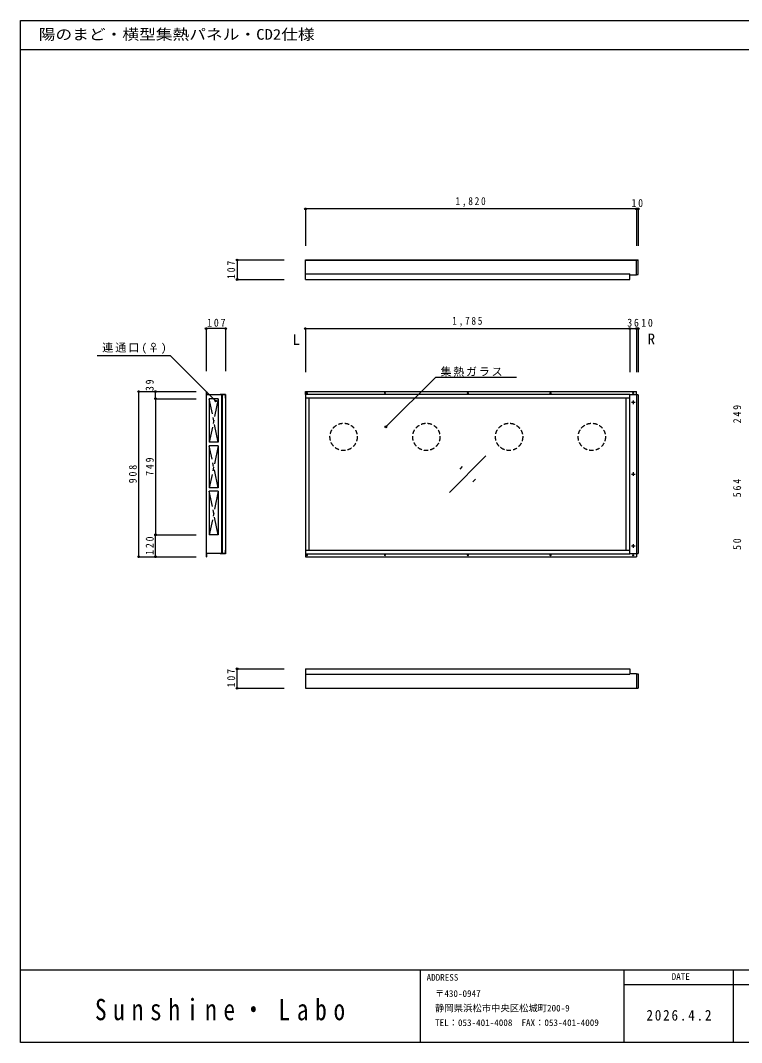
# Model space of a CAD drawing. Units: millimetres at full size, sheet at 1:20. Extents: x -8423 to 8057, y -10732 to 12708.
# Drawn here: x -8423 to -4457, y -4792 to 828 of the extents above; entities that cross this region are included whole.
import ezdxf
from ezdxf.enums import TextEntityAlignment as Align

# ---------------------------------------------------------------- set-up
doc = ezdxf.new("R2010")
doc.units = ezdxf.units.MM
doc.header["$LTSCALE"] = 20
doc.header["$PDMODE"] = 32
doc.header["$PDSIZE"] = 10
doc.linetypes.add('CHAIN1', pattern=[8, 5, -1, 1, -1])
doc.linetypes.add('DASHED1', pattern=[1.8, 1.2, -0.6])
doc.layers.add('0-0', color=4, linetype='Continuous')
doc.styles.add('ＭＳ ゴシック', font='')
doc.styles.add('ＭＳ 明朝', font='')
doc.styles.get('ＭＳ ゴシック').set_extended_font_data('MS Gothic')
doc.styles.get('ＭＳ 明朝').set_extended_font_data('MS Mincho')

msp = doc.modelspace()

# ---------------------------------------------------------------- linework, layer by layer
at = {"layer": '0-0', "color": 5}
for p, q in [((-8422.54, 667.58), (-342.54, 667.58)), ((-8422.54, -4392.42), (-342.54, -4392.42)), ((-342.54, -4792.42), (-8422.54, -4792.42))]:
    msp.add_line(p, q, dxfattribs=at)
at = {"layer": '0-0'}
for p, q in [((-5034.78, -208.92), (-6854.78, -208.92)), ((-6854.78, -208.92), (-6854.78, -411.63)), ((-5034.78, -208.92), (-5034.78, -411.63)), ((-5034.78, -208.92), (-5024.78, -208.92)), ((-5034.78, -208.92), (-5034.78, -411.63)), ((-5024.78, -208.92), (-5024.78, -411.63)), ((-7231.13, -489.52), (-6972.21, -489.52)), ((-7231.13, -489.52), (-7231.13, -596.52)), ((-7231.13, -596.52), (-6972.21, -596.52)), ((-7293.99, -866.94), (-7400.99, -866.94)), ((-7400.99, -866.94), (-7400.99, -1101.66)), ((-7293.99, -866.94), (-7293.99, -1101.66)), ((-6855.78, -866.94), (-5070.78, -866.94)), ((-6855.78, -866.94), (-6855.78, -1107.04)), ((-5070.78, -866.94), (-5070.78, -1107.04)), ((-5070.78, -866.94), (-5034.78, -866.94)), ((-5034.78, -866.94), (-5034.78, -1107.04)), ((-5034.78, -866.94), (-5024.78, -866.94)), ((-5024.78, -866.94), (-5024.78, -1107.04)), ((-7999.76, -1014.9), (-7598.89, -1014.9)), ((-7349.04, -1264.76), (-7598.89, -1014.9)), ((-6412.35, -1407.07), (-6138.45, -1133.17)), ((-6138.45, -1133.17), (-5695.45, -1133.17)), ((-7772.38, -1213.09), (-7772.38, -2121.09)), ((-7772.38, -1213.09), (-7455.39, -1213.09)), ((-7679.28, -1252.09), (-7679.28, -1213.09)), ((-7679.28, -1213.09), (-7455.39, -1213.09)), ((-5034.78, -1231.09), (-5034.78, -1213.09)), ((-7679.28, -1252.09), (-7679.28, -2001.09)), ((-7679.28, -1252.09), (-7455.39, -1252.09)), ((-7334.49, -1252.09), (-7384.49, -1252.09)), ((-7384.49, -1252.09), (-7384.49, -1491.76)), ((-7334.49, -1511.76), (-7334.49, -1741.43)), ((-6062.78, -1767.09), (-5862.78, -1567.09)), ((-6005.21, -1638.81), (-5991.07, -1624.67)), ((-7334.49, -1741.43), (-7384.49, -1741.43)), ((-5934.5, -1709.52), (-5920.36, -1695.38)), ((-7334.49, -1761.43), (-7334.49, -2001.09)), ((-7679.28, -2121.09), (-7679.28, -2001.09)), ((-7679.28, -2001.09), (-7455.39, -2001.09)), ((-7334.49, -2001.09), (-7384.49, -2001.09)), ((-7772.38, -2121.09), (-7455.39, -2121.09)), ((-7679.28, -2121.09), (-7455.39, -2121.09)), ((-5034.78, -2103.09), (-5034.78, -2121.09)), ((-7231.13, -2844.66), (-7231.13, -2737.66)), ((-7231.13, -2737.66), (-6972.21, -2737.66)), ((-7231.13, -2844.66), (-6972.21, -2844.66))]:
    msp.add_line(p, q, dxfattribs=at)
at = {"layer": '0-0', "color": 7}
for p, q in [((-6854.78, -489.52), (-5024.78, -489.52)), ((-6854.78, -566.52), (-6854.78, -489.52)), ((-6854.78, -490.02), (-5024.78, -490.02)), ((-6854.78, -490.52), (-5034.78, -490.52)), ((-5034.78, -570.52), (-5034.78, -490.02)), ((-6855.78, -566.52), (-5070.78, -566.52)), ((-6855.78, -596.52), (-6855.78, -566.52)), ((-6855.78, -596.52), (-5070.78, -596.52)), ((-5070.78, -596.52), (-5070.78, -566.52)), ((-5070.78, -570.52), (-5034.78, -570.52)), ((-7400.99, -1213.09), (-7400.99, -2121.09)), ((-7400.99, -1213.09), (-7399.99, -1213.09)), ((-7400.49, -1213.09), (-7400.49, -2121.09)), ((-7315.99, -1231.09), (-7400.49, -1231.09)), ((-7317.49, -1231.59), (-7400.49, -1231.59)), ((-7399.99, -1213.09), (-7399.99, -1231.09)), ((-7295.99, -1230.09), (-7323.99, -1230.09)), ((-7316.99, -1231.09), (-7316.99, -2103.09)), ((-7315.99, -1230.09), (-7315.99, -2104.09)), ((-7313.99, -1230.09), (-7313.99, -2104.09)), ((-7295.99, -1230.09), (-7295.99, -1248.59)), ((-7293.99, -1228.59), (-7293.99, -2105.59)), ((-5070.78, -2105.59), (-5070.78, -1228.59)), ((-5034.78, -1231.09), (-5070.78, -1231.09)), ((-5034.78, -1231.09), (-5034.78, -2103.09)), ((-5024.78, -1231.59), (-5034.78, -1231.59)), ((-5024.78, -1231.59), (-5024.78, -2102.59)), ((-7293.99, -1248.59), (-7295.99, -1248.59)), ((-5070.78, -1248.59), (-6855.78, -1248.59)), ((-6835.78, -1248.59), (-6835.78, -2085.59)), ((-5090.78, -2085.59), (-5090.78, -1248.59)), ((-7400.99, -2121.09), (-7399.99, -2121.09)), ((-7315.99, -2103.09), (-7400.49, -2103.09)), ((-7399.99, -2103.09), (-7399.99, -2121.09)), ((-7293.99, -2105.59), (-7323.99, -2105.59)), ((-6855.78, -2085.59), (-5070.78, -2085.59)), ((-5070.78, -2103.09), (-5034.78, -2103.09)), ((-5034.78, -2102.59), (-5024.78, -2102.59)), ((-6855.78, -2737.66), (-5070.78, -2737.66)), ((-6855.78, -2737.66), (-6855.78, -2767.66)), ((-5070.78, -2737.66), (-5070.78, -2767.66)), ((-6855.78, -2767.66), (-5070.78, -2767.66)), ((-6854.78, -2767.66), (-6854.78, -2844.66)), ((-5070.78, -2763.66), (-5034.78, -2763.66)), ((-5034.78, -2763.66), (-5034.78, -2844.16)), ((-6854.78, -2843.66), (-5034.78, -2843.66)), ((-6854.78, -2844.16), (-5024.78, -2844.16)), ((-6854.78, -2844.66), (-5024.78, -2844.66))]:
    msp.add_line(p, q, dxfattribs=at)
at = {"layer": '0-0', "linetype": 'CHAIN1'}
for p, q in [((-7334.49, -1252.09), (-7384.49, -1491.76)), ((-7334.49, -1491.76), (-7384.49, -1252.09)), ((-5062.78, -1272.09), (-5042.78, -1272.09)), ((-5052.78, -1262.09), (-5052.78, -1282.09)), ((-7334.49, -1511.76), (-7384.49, -1741.43)), ((-7334.49, -1741.43), (-7384.49, -1511.76)), ((-5062.78, -1667.09), (-5042.78, -1667.09)), ((-5052.78, -1657.09), (-5052.78, -1677.09)), ((-7334.49, -1761.43), (-7384.49, -2001.09)), ((-7334.49, -2001.09), (-7384.49, -1761.43)), ((-5062.78, -2062.09), (-5042.78, -2062.09)), ((-5052.78, -2052.09), (-5052.78, -2072.09))]:
    msp.add_line(p, q, dxfattribs=at)
at = {"layer": '0-0', "color": 2}
for p, q in [((-6222.54, -4792.42), (-6222.54, -4392.42)), ((-5102.54, -4792.42), (-5102.54, -4392.42)), ((-4502.54, -4392.42), (-4502.54, -4792.42)), ((-5102.54, -4472.42), (-4242.54, -4472.42))]:
    msp.add_line(p, q, dxfattribs=at)
at = {"layer": '0-0', "color": 5}
msp.add_lwpolyline([(-8422.54, -4792.42), (-8422.54, 827.58), (-342.54, 827.58)], dxfattribs=at)
at = {"layer": '0-0', "color": 7}
for points in [[(-5034.78, -570.02), (-5024.78, -570.02), (-5024.78, -489.52)], [(-7317.49, -1231.59), (-7317.49, -2102.59), (-7400.49, -2102.59)], [(-7293.99, -1228.59), (-7323.99, -1228.59), (-7323.99, -1230.09)], [(-5070.78, -1228.59), (-6855.78, -1228.59), (-6855.78, -2105.59), (-5070.78, -2105.59)], [(-7293.99, -2085.59), (-7295.99, -2085.59), (-7295.99, -2104.09), (-7323.99, -2104.09), (-7323.99, -2105.59)], [(-5034.78, -2764.16), (-5024.78, -2764.16), (-5024.78, -2844.66)]]:
    msp.add_lwpolyline(points, dxfattribs=at)
at = {"layer": '0-0'}
for points in [[(-6854.78, -1228.59), (-6854.78, -1213.09), (-5034.78, -1213.09)], [(-7334.49, -1252.09), (-7334.49, -1491.76), (-7384.49, -1491.76)], [(-7334.49, -1511.76), (-7384.49, -1511.76), (-7384.49, -1741.43)], [(-7334.49, -1761.43), (-7384.49, -1761.43), (-7384.49, -2001.09)], [(-6854.78, -2105.59), (-6854.78, -2121.09), (-5034.78, -2121.09)]]:
    msp.add_lwpolyline(points, dxfattribs=at)
for centre in [(-6847.78, -1221.09), (-6417.78, -1221.09), (-5962.78, -1221.09), (-5507.78, -1221.09), (-5052.78, -1221.09), (-6847.78, -2113.09), (-6417.78, -2113.09), (-5962.78, -2113.09), (-5507.78, -2113.09), (-5052.78, -2113.09)]:
    msp.add_circle(centre, 2.5, dxfattribs=at)
at = {"layer": '0-0', "color": 7}
for centre in [(-5052.78, -1272.09), (-5052.78, -1667.09), (-5052.78, -2062.09)]:
    msp.add_circle(centre, 3.5, dxfattribs=at)
at = {"layer": '0-0', "linetype": 'DASHED1'}
for centre in [(-6645.28, -1462.09), (-6190.28, -1462.09), (-5735.28, -1462.09), (-5280.28, -1462.09)]:
    msp.add_circle(centre, 75, dxfattribs=at)
at = {"layer": '0-0', "color": 5}
for p in [(-6854.78, -208.92), (-5034.78, -208.92), (-5024.78, -208.92), (-7231.13, -489.52), (-7231.13, -596.52), (-7400.99, -866.94), (-7293.99, -866.94), (-6855.78, -866.94), (-5070.78, -866.94), (-5034.78, -866.94), (-5024.78, -866.94), (-7772.38, -1213.09), (-7679.28, -1213.09), (-7679.28, -1252.09), (-7349.04, -1264.76), (-6412.35, -1407.07), (-7679.28, -2001.09), (-7772.38, -2121.09), (-7679.28, -2121.09), (-7231.13, -2737.66), (-7231.13, -2844.66)]:
    msp.add_point(p, dxfattribs=at)

# ---------------------------------------------------------------- texts
at = {"layer": '0-0', "color": 7, "style": 'ＭＳ ゴシック', "width": 1.15}
msp.add_text('陽のまど・横型集熱パネル・CD2仕様', height=58.65, dxfattribs=at).set_placement((-8322.05, 704.1), align=Align.BOTTOM_LEFT)
at = {"layer": '0-0', "color": 7, "style": 'ＭＳ ゴシック'}
for s, p in [('L', (-6925.38, -973.87)), ('R', (-4972.75, -970.6))]:
    msp.add_text(s, height=58.65, dxfattribs=at).set_placement(p, align=Align.BOTTOM_LEFT)
at = {"layer": '0-0', "style": 'ＭＳ ゴシック'}
for s, p in [('ADDRESS', (-6188.99, -4463.45)), ('DATE', (-4841.19, -4458.68)), ('〒430-0947', (-6142.54, -4552.42)), ('静岡県浜松市中央区松城町200-9', (-6142.54, -4632.42)), ('TEL：053-401-4008  FAX：053-401-4009', (-6142.54, -4712.42))]:
    msp.add_text(s, height=36.66, dxfattribs=at).set_placement(p, align=Align.BOTTOM_LEFT)
at = {"layer": '0-0', "color": 7, "attachment_point": 7, "style": 'ＭＳ ゴシック'}
for s, insert, char_height in [('\\T1.38;\\W0.85;1,820', (-6029.78, -198.92), 43.99), ('\\T1.36;\\W0.9;10', (-5062.28, -198.92), 43.99), ('\\T1.38;\\W0.9;107', (-7395.99, -856.94), 43.99), ('\\T1.38;\\W0.85;1,785', (-6047.78, -856.94), 43.99), ('\\T1.36;\\W0.9;36', (-5085.28, -856.94), 43.99), ('\\T1.36;\\W0.9;10', (-5008.58, -857.32), 43.99), ('\\T1.2;連通口(♀)', (-7972.71, -1005.14), 43.99), ('\\T1.17;集熱ガラス', (-6112.25, -1130.79), 43.99), ('\\T1.28;\\W0.9;2026.4.2', (-4980.04, -4672.42), 58.65)]:
    msp.add_mtext(s, dxfattribs=dict(at, insert=insert, char_height=char_height))
at = {"layer": '0-0', "color": 7, "char_height": 43.99, "attachment_point": 7, "rotation": 90, "style": 'ＭＳ ゴシック'}
for s, insert in [('\\T1.38;\\W0.9;107', (-7241.13, -594.52)), ('\\T1.36;\\W0.9;39', (-7689.58, -1210.11)), ('\\T1.38;\\W0.9;249', (-4458.94, -1387.59)), ('\\T1.38;\\W0.9;908', (-7782.38, -1717.09)), ('\\T1.38;\\W0.9;749', (-7689.28, -1676.59)), ('\\T1.38;\\W0.9;564', (-4458.94, -1794.09)), ('\\T1.38;\\W0.9;120', (-7689.28, -2111.09)), ('\\T1.36;\\W0.9;50', (-4458.94, -2083.59)), ('\\T1.38;\\W0.9;107', (-7241.13, -2839.66))]:
    msp.add_mtext(s, dxfattribs=dict(at, insert=insert))
at = {"layer": '0-0', "color": 2, "insert": (-8012.48, -4671.78), "char_height": 117.3, "attachment_point": 7, "style": 'ＭＳ 明朝'}
msp.add_mtext('\\T1.58;\\W0.8;Sunshine・Labo', dxfattribs=at)

doc.saveas('drawing.dxf')
